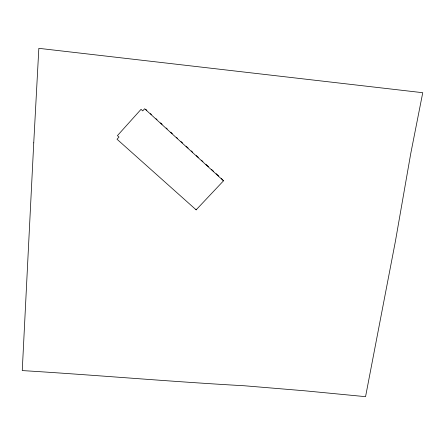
<?xml version="1.0" encoding="UTF-8"?>
<svg xmlns="http://www.w3.org/2000/svg" width="445" height="445" viewBox="0 0 445 445"><rect width="100%" height="100%" fill="white"/><g stroke="black" fill="none" stroke-linecap="round" stroke-linejoin="round"><path stroke-width="0.67" d="M223.512 180.815L144.653 108.747L142.728 110.888L141.037 109.348L117.413 135.63L118.999 137.043L117.024 139.24L196.145 209.851L223.512 180.815L221.287 178.373M145.804 109.375L146.828 110.304M150.399 113.57L151.417 114.504M156.006 118.698L157.029 119.633M160.595 122.892L162.125 124.294M166.208 128.021L167.225 128.955M170.797 132.215L172.326 133.617M176.409 137.344L177.427 138.278M180.998 141.543L182.528 142.94M186.099 146.205L188.14 148.068M191.2 150.866L192.73 152.262M196.301 155.528L198.337 157.391M201.401 160.189L202.931 161.585M205.99 164.383L208.538 166.714M211.597 169.512L213.639 171.375M216.192 173.706L218.74 176.036M196.067 209.161L196.145 209.851M33.748 142.856L22.25 370.579C96.292 375.096 170.218 381.632 244.294 385.759L305.086 390.827L365.556 396.667L395.46 241.018L410.729 153.647L422.75 92.705L38.837 48.333L33.748 142.856"/></g></svg>
